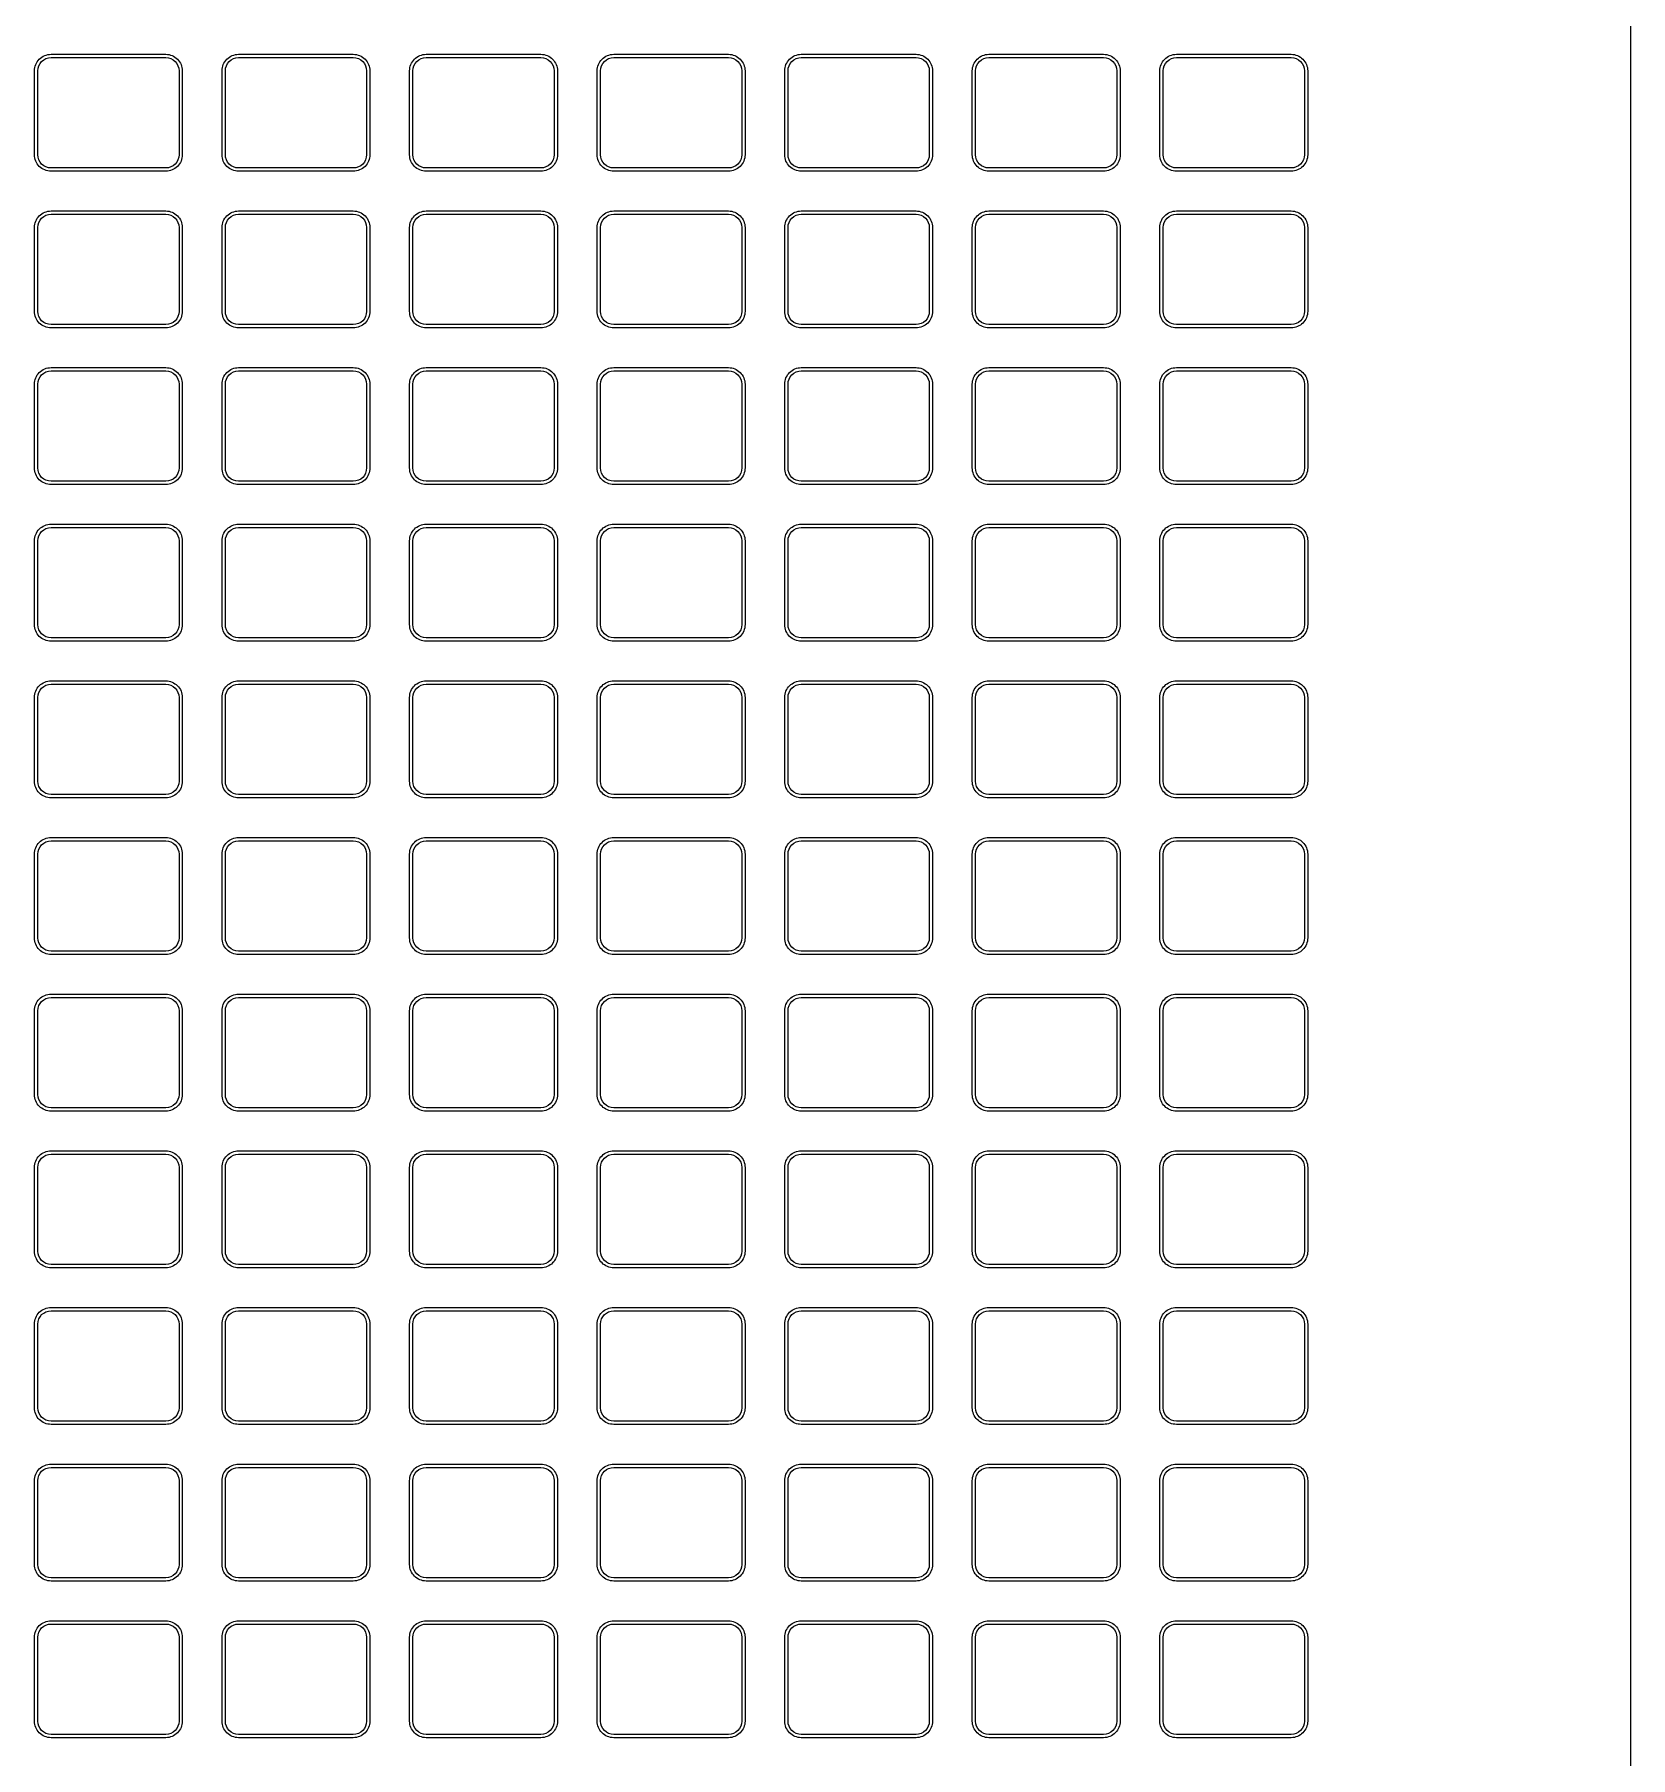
# Model space of a CAD drawing. Extents: x -776 to -647, y 130 to 286.
# Drawn here: x -692.49 to -656.33, y 168.92 to 207.97 of the extents above; entities that cross this region are included whole.
import ezdxf

# ---------------------------------------------------------------- set-up
doc = ezdxf.new("R2010")
doc.units = 0
doc.header["$MEASUREMENT"] = 0
doc.layers.add('1', color=1, linetype='CONTINUOUS')
doc.layers.add('5', color=5, linetype='CONTINUOUS')

msp = doc.modelspace()

# ---------------------------------------------------------------- linework, layer by layer
at = {"layer": '1', "color": 1}
msp.add_line((-656.328, 247.918), (-656.328, 132.512), dxfattribs=at)
at = {"layer": '1'}
for points in [[(-692.118, 207.515), (-689.518, 207.515, -0.414214), (-689.143, 207.14), (-689.143, 205.24, -0.414214), (-689.518, 204.865), (-692.118, 204.865, -0.414214), (-692.493, 205.24), (-692.493, 207.14, -0.414214)], [(-687.868, 207.515), (-685.268, 207.515, -0.414214), (-684.893, 207.14), (-684.893, 205.24, -0.414214), (-685.268, 204.865), (-687.868, 204.865, -0.414214), (-688.243, 205.24), (-688.243, 207.14, -0.414214)], [(-683.618, 207.515), (-681.018, 207.515, -0.414214), (-680.643, 207.14), (-680.643, 205.24, -0.414214), (-681.018, 204.865), (-683.618, 204.865, -0.414214), (-683.993, 205.24), (-683.993, 207.14, -0.414214)], [(-679.368, 207.515), (-676.768, 207.515, -0.414214), (-676.393, 207.14), (-676.393, 205.24, -0.414214), (-676.768, 204.865), (-679.368, 204.865, -0.414214), (-679.743, 205.24), (-679.743, 207.14, -0.414214)], [(-675.118, 207.515), (-672.518, 207.515, -0.414214), (-672.143, 207.14), (-672.143, 205.24, -0.414214), (-672.518, 204.865), (-675.118, 204.865, -0.414214), (-675.493, 205.24), (-675.493, 207.14, -0.414214)], [(-670.868, 207.515), (-668.268, 207.515, -0.414214), (-667.893, 207.14), (-667.893, 205.24, -0.414214), (-668.268, 204.865), (-670.868, 204.865, -0.414214), (-671.243, 205.24), (-671.243, 207.14, -0.414214)], [(-666.618, 207.515), (-664.018, 207.515, -0.414214), (-663.643, 207.14), (-663.643, 205.24, -0.414214), (-664.018, 204.865), (-666.618, 204.865, -0.414214), (-666.993, 205.24), (-666.993, 207.14, -0.414214)], [(-692.118, 203.965), (-689.518, 203.965, -0.414214), (-689.143, 203.59), (-689.143, 201.69, -0.414214), (-689.518, 201.315), (-692.118, 201.315, -0.414214), (-692.493, 201.69), (-692.493, 203.59, -0.414214)], [(-687.868, 203.965), (-685.268, 203.965, -0.414214), (-684.893, 203.59), (-684.893, 201.69, -0.414214), (-685.268, 201.315), (-687.868, 201.315, -0.414214), (-688.243, 201.69), (-688.243, 203.59, -0.414214)], [(-683.618, 203.965), (-681.018, 203.965, -0.414214), (-680.643, 203.59), (-680.643, 201.69, -0.414214), (-681.018, 201.315), (-683.618, 201.315, -0.414214), (-683.993, 201.69), (-683.993, 203.59, -0.414214)], [(-679.368, 203.965), (-676.768, 203.965, -0.414214), (-676.393, 203.59), (-676.393, 201.69, -0.414214), (-676.768, 201.315), (-679.368, 201.315, -0.414214), (-679.743, 201.69), (-679.743, 203.59, -0.414214)], [(-675.118, 203.965), (-672.518, 203.965, -0.414214), (-672.143, 203.59), (-672.143, 201.69, -0.414214), (-672.518, 201.315), (-675.118, 201.315, -0.414214), (-675.493, 201.69), (-675.493, 203.59, -0.414214)], [(-670.868, 203.965), (-668.268, 203.965, -0.414214), (-667.893, 203.59), (-667.893, 201.69, -0.414214), (-668.268, 201.315), (-670.868, 201.315, -0.414214), (-671.243, 201.69), (-671.243, 203.59, -0.414214)], [(-666.618, 203.965), (-664.018, 203.965, -0.414214), (-663.643, 203.59), (-663.643, 201.69, -0.414214), (-664.018, 201.315), (-666.618, 201.315, -0.414214), (-666.993, 201.69), (-666.993, 203.59, -0.414214)], [(-692.118, 200.415), (-689.518, 200.415, -0.414214), (-689.143, 200.04), (-689.143, 198.14, -0.414214), (-689.518, 197.765), (-692.118, 197.765, -0.414214), (-692.493, 198.14), (-692.493, 200.04, -0.414214)], [(-687.868, 200.415), (-685.268, 200.415, -0.414214), (-684.893, 200.04), (-684.893, 198.14, -0.414214), (-685.268, 197.765), (-687.868, 197.765, -0.414214), (-688.243, 198.14), (-688.243, 200.04, -0.414214)], [(-683.618, 200.415), (-681.018, 200.415, -0.414214), (-680.643, 200.04), (-680.643, 198.14, -0.414214), (-681.018, 197.765), (-683.618, 197.765, -0.414214), (-683.993, 198.14), (-683.993, 200.04, -0.414214)], [(-679.368, 200.415), (-676.768, 200.415, -0.414214), (-676.393, 200.04), (-676.393, 198.14, -0.414214), (-676.768, 197.765), (-679.368, 197.765, -0.414214), (-679.743, 198.14), (-679.743, 200.04, -0.414214)], [(-675.118, 200.415), (-672.518, 200.415, -0.414214), (-672.143, 200.04), (-672.143, 198.14, -0.414214), (-672.518, 197.765), (-675.118, 197.765, -0.414214), (-675.493, 198.14), (-675.493, 200.04, -0.414214)], [(-670.868, 200.415), (-668.268, 200.415, -0.414214), (-667.893, 200.04), (-667.893, 198.14, -0.414214), (-668.268, 197.765), (-670.868, 197.765, -0.414214), (-671.243, 198.14), (-671.243, 200.04, -0.414214)], [(-666.618, 200.415), (-664.018, 200.415, -0.414214), (-663.643, 200.04), (-663.643, 198.14, -0.414214), (-664.018, 197.765), (-666.618, 197.765, -0.414214), (-666.993, 198.14), (-666.993, 200.04, -0.414214)], [(-692.118, 196.865), (-689.518, 196.865, -0.414214), (-689.143, 196.49), (-689.143, 194.59, -0.414214), (-689.518, 194.215), (-692.118, 194.215, -0.414214), (-692.493, 194.59), (-692.493, 196.49, -0.414214)], [(-687.868, 196.865), (-685.268, 196.865, -0.414214), (-684.893, 196.49), (-684.893, 194.59, -0.414214), (-685.268, 194.215), (-687.868, 194.215, -0.414214), (-688.243, 194.59), (-688.243, 196.49, -0.414214)], [(-683.618, 196.865), (-681.018, 196.865, -0.414214), (-680.643, 196.49), (-680.643, 194.59, -0.414214), (-681.018, 194.215), (-683.618, 194.215, -0.414214), (-683.993, 194.59), (-683.993, 196.49, -0.414214)], [(-679.368, 196.865), (-676.768, 196.865, -0.414214), (-676.393, 196.49), (-676.393, 194.59, -0.414214), (-676.768, 194.215), (-679.368, 194.215, -0.414214), (-679.743, 194.59), (-679.743, 196.49, -0.414214)], [(-675.118, 196.865), (-672.518, 196.865, -0.414214), (-672.143, 196.49), (-672.143, 194.59, -0.414214), (-672.518, 194.215), (-675.118, 194.215, -0.414214), (-675.493, 194.59), (-675.493, 196.49, -0.414214)], [(-670.868, 196.865), (-668.268, 196.865, -0.414214), (-667.893, 196.49), (-667.893, 194.59, -0.414214), (-668.268, 194.215), (-670.868, 194.215, -0.414214), (-671.243, 194.59), (-671.243, 196.49, -0.414214)], [(-666.618, 196.865), (-664.018, 196.865, -0.414214), (-663.643, 196.49), (-663.643, 194.59, -0.414214), (-664.018, 194.215), (-666.618, 194.215, -0.414214), (-666.993, 194.59), (-666.993, 196.49, -0.414214)], [(-692.118, 193.315), (-689.518, 193.315, -0.414214), (-689.143, 192.94), (-689.143, 191.04, -0.414214), (-689.518, 190.665), (-692.118, 190.665, -0.414214), (-692.493, 191.04), (-692.493, 192.94, -0.414214)], [(-687.868, 193.315), (-685.268, 193.315, -0.414214), (-684.893, 192.94), (-684.893, 191.04, -0.414214), (-685.268, 190.665), (-687.868, 190.665, -0.414214), (-688.243, 191.04), (-688.243, 192.94, -0.414214)], [(-683.618, 193.315), (-681.018, 193.315, -0.414214), (-680.643, 192.94), (-680.643, 191.04, -0.414214), (-681.018, 190.665), (-683.618, 190.665, -0.414214), (-683.993, 191.04), (-683.993, 192.94, -0.414214)], [(-679.368, 193.315), (-676.768, 193.315, -0.414214), (-676.393, 192.94), (-676.393, 191.04, -0.414214), (-676.768, 190.665), (-679.368, 190.665, -0.414214), (-679.743, 191.04), (-679.743, 192.94, -0.414214)], [(-675.118, 193.315), (-672.518, 193.315, -0.414214), (-672.143, 192.94), (-672.143, 191.04, -0.414214), (-672.518, 190.665), (-675.118, 190.665, -0.414214), (-675.493, 191.04), (-675.493, 192.94, -0.414214)], [(-670.868, 193.315), (-668.268, 193.315, -0.414214), (-667.893, 192.94), (-667.893, 191.04, -0.414214), (-668.268, 190.665), (-670.868, 190.665, -0.414214), (-671.243, 191.04), (-671.243, 192.94, -0.414214)], [(-666.618, 193.315), (-664.018, 193.315, -0.414214), (-663.643, 192.94), (-663.643, 191.04, -0.414214), (-664.018, 190.665), (-666.618, 190.665, -0.414214), (-666.993, 191.04), (-666.993, 192.94, -0.414214)], [(-692.118, 189.765), (-689.518, 189.765, -0.414214), (-689.143, 189.39), (-689.143, 187.49, -0.414214), (-689.518, 187.115), (-692.118, 187.115, -0.414214), (-692.493, 187.49), (-692.493, 189.39, -0.414214)], [(-687.868, 189.765), (-685.268, 189.765, -0.414214), (-684.893, 189.39), (-684.893, 187.49, -0.414214), (-685.268, 187.115), (-687.868, 187.115, -0.414214), (-688.243, 187.49), (-688.243, 189.39, -0.414214)], [(-683.618, 189.765), (-681.018, 189.765, -0.414214), (-680.643, 189.39), (-680.643, 187.49, -0.414214), (-681.018, 187.115), (-683.618, 187.115, -0.414214), (-683.993, 187.49), (-683.993, 189.39, -0.414214)], [(-679.368, 189.765), (-676.768, 189.765, -0.414214), (-676.393, 189.39), (-676.393, 187.49, -0.414214), (-676.768, 187.115), (-679.368, 187.115, -0.414214), (-679.743, 187.49), (-679.743, 189.39, -0.414214)], [(-675.118, 189.765), (-672.518, 189.765, -0.414214), (-672.143, 189.39), (-672.143, 187.49, -0.414214), (-672.518, 187.115), (-675.118, 187.115, -0.414214), (-675.493, 187.49), (-675.493, 189.39, -0.414214)], [(-670.868, 189.765), (-668.268, 189.765, -0.414214), (-667.893, 189.39), (-667.893, 187.49, -0.414214), (-668.268, 187.115), (-670.868, 187.115, -0.414214), (-671.243, 187.49), (-671.243, 189.39, -0.414214)], [(-666.618, 189.765), (-664.018, 189.765, -0.414214), (-663.643, 189.39), (-663.643, 187.49, -0.414214), (-664.018, 187.115), (-666.618, 187.115, -0.414214), (-666.993, 187.49), (-666.993, 189.39, -0.414214)], [(-692.118, 186.215), (-689.518, 186.215, -0.414214), (-689.143, 185.84), (-689.143, 183.94, -0.414214), (-689.518, 183.565), (-692.118, 183.565, -0.414214), (-692.493, 183.94), (-692.493, 185.84, -0.414214)], [(-687.868, 186.215), (-685.268, 186.215, -0.414214), (-684.893, 185.84), (-684.893, 183.94, -0.414214), (-685.268, 183.565), (-687.868, 183.565, -0.414214), (-688.243, 183.94), (-688.243, 185.84, -0.414214)], [(-683.618, 186.215), (-681.018, 186.215, -0.414214), (-680.643, 185.84), (-680.643, 183.94, -0.414214), (-681.018, 183.565), (-683.618, 183.565, -0.414214), (-683.993, 183.94), (-683.993, 185.84, -0.414214)], [(-679.368, 186.215), (-676.768, 186.215, -0.414214), (-676.393, 185.84), (-676.393, 183.94, -0.414214), (-676.768, 183.565), (-679.368, 183.565, -0.414214), (-679.743, 183.94), (-679.743, 185.84, -0.414214)], [(-675.118, 186.215), (-672.518, 186.215, -0.414214), (-672.143, 185.84), (-672.143, 183.94, -0.414214), (-672.518, 183.565), (-675.118, 183.565, -0.414214), (-675.493, 183.94), (-675.493, 185.84, -0.414214)], [(-670.868, 186.215), (-668.268, 186.215, -0.414214), (-667.893, 185.84), (-667.893, 183.94, -0.414214), (-668.268, 183.565), (-670.868, 183.565, -0.414214), (-671.243, 183.94), (-671.243, 185.84, -0.414214)], [(-666.618, 186.215), (-664.018, 186.215, -0.414214), (-663.643, 185.84), (-663.643, 183.94, -0.414214), (-664.018, 183.565), (-666.618, 183.565, -0.414214), (-666.993, 183.94), (-666.993, 185.84, -0.414214)], [(-692.118, 182.665), (-689.518, 182.665, -0.414214), (-689.143, 182.29), (-689.143, 180.39, -0.414214), (-689.518, 180.015), (-692.118, 180.015, -0.414214), (-692.493, 180.39), (-692.493, 182.29, -0.414214)], [(-687.868, 182.665), (-685.268, 182.665, -0.414214), (-684.893, 182.29), (-684.893, 180.39, -0.414214), (-685.268, 180.015), (-687.868, 180.015, -0.414214), (-688.243, 180.39), (-688.243, 182.29, -0.414214)], [(-683.618, 182.665), (-681.018, 182.665, -0.414214), (-680.643, 182.29), (-680.643, 180.39, -0.414214), (-681.018, 180.015), (-683.618, 180.015, -0.414214), (-683.993, 180.39), (-683.993, 182.29, -0.414214)], [(-679.368, 182.665), (-676.768, 182.665, -0.414214), (-676.393, 182.29), (-676.393, 180.39, -0.414214), (-676.768, 180.015), (-679.368, 180.015, -0.414214), (-679.743, 180.39), (-679.743, 182.29, -0.414214)], [(-675.118, 182.665), (-672.518, 182.665, -0.414214), (-672.143, 182.29), (-672.143, 180.39, -0.414214), (-672.518, 180.015), (-675.118, 180.015, -0.414214), (-675.493, 180.39), (-675.493, 182.29, -0.414214)], [(-670.868, 182.665), (-668.268, 182.665, -0.414214), (-667.893, 182.29), (-667.893, 180.39, -0.414214), (-668.268, 180.015), (-670.868, 180.015, -0.414214), (-671.243, 180.39), (-671.243, 182.29, -0.414214)], [(-666.618, 182.665), (-664.018, 182.665, -0.414214), (-663.643, 182.29), (-663.643, 180.39, -0.414214), (-664.018, 180.015), (-666.618, 180.015, -0.414214), (-666.993, 180.39), (-666.993, 182.29, -0.414214)], [(-692.118, 179.115), (-689.518, 179.115, -0.414214), (-689.143, 178.74), (-689.143, 176.84, -0.414214), (-689.518, 176.465), (-692.118, 176.465, -0.414214), (-692.493, 176.84), (-692.493, 178.74, -0.414214)], [(-687.868, 179.115), (-685.268, 179.115, -0.414214), (-684.893, 178.74), (-684.893, 176.84, -0.414214), (-685.268, 176.465), (-687.868, 176.465, -0.414214), (-688.243, 176.84), (-688.243, 178.74, -0.414214)], [(-683.618, 179.115), (-681.018, 179.115, -0.414214), (-680.643, 178.74), (-680.643, 176.84, -0.414214), (-681.018, 176.465), (-683.618, 176.465, -0.414214), (-683.993, 176.84), (-683.993, 178.74, -0.414214)], [(-679.368, 179.115), (-676.768, 179.115, -0.414214), (-676.393, 178.74), (-676.393, 176.84, -0.414214), (-676.768, 176.465), (-679.368, 176.465, -0.414214), (-679.743, 176.84), (-679.743, 178.74, -0.414214)], [(-675.118, 179.115), (-672.518, 179.115, -0.414214), (-672.143, 178.74), (-672.143, 176.84, -0.414214), (-672.518, 176.465), (-675.118, 176.465, -0.414214), (-675.493, 176.84), (-675.493, 178.74, -0.414214)], [(-670.868, 179.115), (-668.268, 179.115, -0.414214), (-667.893, 178.74), (-667.893, 176.84, -0.414214), (-668.268, 176.465), (-670.868, 176.465, -0.414214), (-671.243, 176.84), (-671.243, 178.74, -0.414214)], [(-666.618, 179.115), (-664.018, 179.115, -0.414214), (-663.643, 178.74), (-663.643, 176.84, -0.414214), (-664.018, 176.465), (-666.618, 176.465, -0.414214), (-666.993, 176.84), (-666.993, 178.74, -0.414214)], [(-692.118, 175.565), (-689.518, 175.565, -0.414214), (-689.143, 175.19), (-689.143, 173.29, -0.414214), (-689.518, 172.915), (-692.118, 172.915, -0.414214), (-692.493, 173.29), (-692.493, 175.19, -0.414214)], [(-687.868, 175.565), (-685.268, 175.565, -0.414214), (-684.893, 175.19), (-684.893, 173.29, -0.414214), (-685.268, 172.915), (-687.868, 172.915, -0.414214), (-688.243, 173.29), (-688.243, 175.19, -0.414214)], [(-683.618, 175.565), (-681.018, 175.565, -0.414214), (-680.643, 175.19), (-680.643, 173.29, -0.414214), (-681.018, 172.915), (-683.618, 172.915, -0.414214), (-683.993, 173.29), (-683.993, 175.19, -0.414214)], [(-679.368, 175.565), (-676.768, 175.565, -0.414214), (-676.393, 175.19), (-676.393, 173.29, -0.414214), (-676.768, 172.915), (-679.368, 172.915, -0.414214), (-679.743, 173.29), (-679.743, 175.19, -0.414214)], [(-675.118, 175.565), (-672.518, 175.565, -0.414214), (-672.143, 175.19), (-672.143, 173.29, -0.414214), (-672.518, 172.915), (-675.118, 172.915, -0.414214), (-675.493, 173.29), (-675.493, 175.19, -0.414214)], [(-670.868, 175.565), (-668.268, 175.565, -0.414214), (-667.893, 175.19), (-667.893, 173.29, -0.414214), (-668.268, 172.915), (-670.868, 172.915, -0.414214), (-671.243, 173.29), (-671.243, 175.19, -0.414214)], [(-666.618, 175.565), (-664.018, 175.565, -0.414214), (-663.643, 175.19), (-663.643, 173.29, -0.414214), (-664.018, 172.915), (-666.618, 172.915, -0.414214), (-666.993, 173.29), (-666.993, 175.19, -0.414214)], [(-692.118, 172.015), (-689.518, 172.015, -0.414214), (-689.143, 171.64), (-689.143, 169.74, -0.414214), (-689.518, 169.365), (-692.118, 169.365, -0.414214), (-692.493, 169.74), (-692.493, 171.64, -0.414214)], [(-687.868, 172.015), (-685.268, 172.015, -0.414214), (-684.893, 171.64), (-684.893, 169.74, -0.414214), (-685.268, 169.365), (-687.868, 169.365, -0.414214), (-688.243, 169.74), (-688.243, 171.64, -0.414214)], [(-683.618, 172.015), (-681.018, 172.015, -0.414214), (-680.643, 171.64), (-680.643, 169.74, -0.414214), (-681.018, 169.365), (-683.618, 169.365, -0.414214), (-683.993, 169.74), (-683.993, 171.64, -0.414214)], [(-679.368, 172.015), (-676.768, 172.015, -0.414214), (-676.393, 171.64), (-676.393, 169.74, -0.414214), (-676.768, 169.365), (-679.368, 169.365, -0.414214), (-679.743, 169.74), (-679.743, 171.64, -0.414214)], [(-675.118, 172.015), (-672.518, 172.015, -0.414214), (-672.143, 171.64), (-672.143, 169.74, -0.414214), (-672.518, 169.365), (-675.118, 169.365, -0.414214), (-675.493, 169.74), (-675.493, 171.64, -0.414214)], [(-670.868, 172.015), (-668.268, 172.015, -0.414214), (-667.893, 171.64), (-667.893, 169.74, -0.414214), (-668.268, 169.365), (-670.868, 169.365, -0.414214), (-671.243, 169.74), (-671.243, 171.64, -0.414214)], [(-666.618, 172.015), (-664.018, 172.015, -0.414214), (-663.643, 171.64), (-663.643, 169.74, -0.414214), (-664.018, 169.365), (-666.618, 169.365, -0.414214), (-666.993, 169.74), (-666.993, 171.64, -0.414214)]]:
    msp.add_lwpolyline(points, format="xyb", close=True, dxfattribs=at)
at = {"layer": '5'}
for points in [[(-692.118, 207.44), (-689.518, 207.44, -0.414214), (-689.218, 207.14), (-689.218, 205.24, -0.414214), (-689.518, 204.94), (-692.118, 204.94, -0.414214), (-692.418, 205.24), (-692.418, 207.14, -0.414214)], [(-687.868, 207.44), (-685.268, 207.44, -0.414214), (-684.968, 207.14), (-684.968, 205.24, -0.414214), (-685.268, 204.94), (-687.868, 204.94, -0.414214), (-688.168, 205.24), (-688.168, 207.14, -0.414214)], [(-683.618, 207.44), (-681.018, 207.44, -0.414214), (-680.718, 207.14), (-680.718, 205.24, -0.414214), (-681.018, 204.94), (-683.618, 204.94, -0.414214), (-683.918, 205.24), (-683.918, 207.14, -0.414214)], [(-679.368, 207.44), (-676.768, 207.44, -0.414214), (-676.468, 207.14), (-676.468, 205.24, -0.414214), (-676.768, 204.94), (-679.368, 204.94, -0.414214), (-679.668, 205.24), (-679.668, 207.14, -0.414214)], [(-675.118, 207.44), (-672.518, 207.44, -0.414214), (-672.218, 207.14), (-672.218, 205.24, -0.414214), (-672.518, 204.94), (-675.118, 204.94, -0.414214), (-675.418, 205.24), (-675.418, 207.14, -0.414214)], [(-670.868, 207.44), (-668.268, 207.44, -0.414214), (-667.968, 207.14), (-667.968, 205.24, -0.414214), (-668.268, 204.94), (-670.868, 204.94, -0.414214), (-671.168, 205.24), (-671.168, 207.14, -0.414214)], [(-666.618, 207.44), (-664.018, 207.44, -0.414214), (-663.718, 207.14), (-663.718, 205.24, -0.414214), (-664.018, 204.94), (-666.618, 204.94, -0.414214), (-666.918, 205.24), (-666.918, 207.14, -0.414214)], [(-692.118, 203.89), (-689.518, 203.89, -0.414214), (-689.218, 203.59), (-689.218, 201.69, -0.414214), (-689.518, 201.39), (-692.118, 201.39, -0.414214), (-692.418, 201.69), (-692.418, 203.59, -0.414214)], [(-687.868, 203.89), (-685.268, 203.89, -0.414214), (-684.968, 203.59), (-684.968, 201.69, -0.414214), (-685.268, 201.39), (-687.868, 201.39, -0.414214), (-688.168, 201.69), (-688.168, 203.59, -0.414214)], [(-683.618, 203.89), (-681.018, 203.89, -0.414214), (-680.718, 203.59), (-680.718, 201.69, -0.414214), (-681.018, 201.39), (-683.618, 201.39, -0.414214), (-683.918, 201.69), (-683.918, 203.59, -0.414214)], [(-679.368, 203.89), (-676.768, 203.89, -0.414214), (-676.468, 203.59), (-676.468, 201.69, -0.414214), (-676.768, 201.39), (-679.368, 201.39, -0.414214), (-679.668, 201.69), (-679.668, 203.59, -0.414214)], [(-675.118, 203.89), (-672.518, 203.89, -0.414214), (-672.218, 203.59), (-672.218, 201.69, -0.414214), (-672.518, 201.39), (-675.118, 201.39, -0.414214), (-675.418, 201.69), (-675.418, 203.59, -0.414214)], [(-670.868, 203.89), (-668.268, 203.89, -0.414214), (-667.968, 203.59), (-667.968, 201.69, -0.414214), (-668.268, 201.39), (-670.868, 201.39, -0.414214), (-671.168, 201.69), (-671.168, 203.59, -0.414214)], [(-666.618, 203.89), (-664.018, 203.89, -0.414214), (-663.718, 203.59), (-663.718, 201.69, -0.414214), (-664.018, 201.39), (-666.618, 201.39, -0.414214), (-666.918, 201.69), (-666.918, 203.59, -0.414214)], [(-692.118, 200.34), (-689.518, 200.34, -0.414214), (-689.218, 200.04), (-689.218, 198.14, -0.414214), (-689.518, 197.84), (-692.118, 197.84, -0.414214), (-692.418, 198.14), (-692.418, 200.04, -0.414214)], [(-687.868, 200.34), (-685.268, 200.34, -0.414214), (-684.968, 200.04), (-684.968, 198.14, -0.414214), (-685.268, 197.84), (-687.868, 197.84, -0.414214), (-688.168, 198.14), (-688.168, 200.04, -0.414214)], [(-683.618, 200.34), (-681.018, 200.34, -0.414214), (-680.718, 200.04), (-680.718, 198.14, -0.414214), (-681.018, 197.84), (-683.618, 197.84, -0.414214), (-683.918, 198.14), (-683.918, 200.04, -0.414214)], [(-679.368, 200.34), (-676.768, 200.34, -0.414214), (-676.468, 200.04), (-676.468, 198.14, -0.414214), (-676.768, 197.84), (-679.368, 197.84, -0.414214), (-679.668, 198.14), (-679.668, 200.04, -0.414214)], [(-675.118, 200.34), (-672.518, 200.34, -0.414214), (-672.218, 200.04), (-672.218, 198.14, -0.414214), (-672.518, 197.84), (-675.118, 197.84, -0.414214), (-675.418, 198.14), (-675.418, 200.04, -0.414214)], [(-670.868, 200.34), (-668.268, 200.34, -0.414214), (-667.968, 200.04), (-667.968, 198.14, -0.414214), (-668.268, 197.84), (-670.868, 197.84, -0.414214), (-671.168, 198.14), (-671.168, 200.04, -0.414214)], [(-666.618, 200.34), (-664.018, 200.34, -0.414214), (-663.718, 200.04), (-663.718, 198.14, -0.414214), (-664.018, 197.84), (-666.618, 197.84, -0.414214), (-666.918, 198.14), (-666.918, 200.04, -0.414214)], [(-692.118, 196.79), (-689.518, 196.79, -0.414214), (-689.218, 196.49), (-689.218, 194.59, -0.414214), (-689.518, 194.29), (-692.118, 194.29, -0.414214), (-692.418, 194.59), (-692.418, 196.49, -0.414214)], [(-687.868, 196.79), (-685.268, 196.79, -0.414214), (-684.968, 196.49), (-684.968, 194.59, -0.414214), (-685.268, 194.29), (-687.868, 194.29, -0.414214), (-688.168, 194.59), (-688.168, 196.49, -0.414214)], [(-683.618, 196.79), (-681.018, 196.79, -0.414214), (-680.718, 196.49), (-680.718, 194.59, -0.414214), (-681.018, 194.29), (-683.618, 194.29, -0.414214), (-683.918, 194.59), (-683.918, 196.49, -0.414214)], [(-679.368, 196.79), (-676.768, 196.79, -0.414214), (-676.468, 196.49), (-676.468, 194.59, -0.414214), (-676.768, 194.29), (-679.368, 194.29, -0.414214), (-679.668, 194.59), (-679.668, 196.49, -0.414214)], [(-675.118, 196.79), (-672.518, 196.79, -0.414214), (-672.218, 196.49), (-672.218, 194.59, -0.414214), (-672.518, 194.29), (-675.118, 194.29, -0.414214), (-675.418, 194.59), (-675.418, 196.49, -0.414214)], [(-670.868, 196.79), (-668.268, 196.79, -0.414214), (-667.968, 196.49), (-667.968, 194.59, -0.414214), (-668.268, 194.29), (-670.868, 194.29, -0.414214), (-671.168, 194.59), (-671.168, 196.49, -0.414214)], [(-666.618, 196.79), (-664.018, 196.79, -0.414214), (-663.718, 196.49), (-663.718, 194.59, -0.414214), (-664.018, 194.29), (-666.618, 194.29, -0.414214), (-666.918, 194.59), (-666.918, 196.49, -0.414214)], [(-692.118, 193.24), (-689.518, 193.24, -0.414214), (-689.218, 192.94), (-689.218, 191.04, -0.414214), (-689.518, 190.74), (-692.118, 190.74, -0.414214), (-692.418, 191.04), (-692.418, 192.94, -0.414214)], [(-687.868, 193.24), (-685.268, 193.24, -0.414214), (-684.968, 192.94), (-684.968, 191.04, -0.414214), (-685.268, 190.74), (-687.868, 190.74, -0.414214), (-688.168, 191.04), (-688.168, 192.94, -0.414214)], [(-683.618, 193.24), (-681.018, 193.24, -0.414214), (-680.718, 192.94), (-680.718, 191.04, -0.414214), (-681.018, 190.74), (-683.618, 190.74, -0.414214), (-683.918, 191.04), (-683.918, 192.94, -0.414214)], [(-679.368, 193.24), (-676.768, 193.24, -0.414214), (-676.468, 192.94), (-676.468, 191.04, -0.414214), (-676.768, 190.74), (-679.368, 190.74, -0.414214), (-679.668, 191.04), (-679.668, 192.94, -0.414214)], [(-675.118, 193.24), (-672.518, 193.24, -0.414214), (-672.218, 192.94), (-672.218, 191.04, -0.414214), (-672.518, 190.74), (-675.118, 190.74, -0.414214), (-675.418, 191.04), (-675.418, 192.94, -0.414214)], [(-670.868, 193.24), (-668.268, 193.24, -0.414214), (-667.968, 192.94), (-667.968, 191.04, -0.414214), (-668.268, 190.74), (-670.868, 190.74, -0.414214), (-671.168, 191.04), (-671.168, 192.94, -0.414214)], [(-666.618, 193.24), (-664.018, 193.24, -0.414214), (-663.718, 192.94), (-663.718, 191.04, -0.414214), (-664.018, 190.74), (-666.618, 190.74, -0.414214), (-666.918, 191.04), (-666.918, 192.94, -0.414214)], [(-692.118, 189.69), (-689.518, 189.69, -0.414214), (-689.218, 189.39), (-689.218, 187.49, -0.414214), (-689.518, 187.19), (-692.118, 187.19, -0.414214), (-692.418, 187.49), (-692.418, 189.39, -0.414214)], [(-687.868, 189.69), (-685.268, 189.69, -0.414214), (-684.968, 189.39), (-684.968, 187.49, -0.414214), (-685.268, 187.19), (-687.868, 187.19, -0.414214), (-688.168, 187.49), (-688.168, 189.39, -0.414214)], [(-683.618, 189.69), (-681.018, 189.69, -0.414214), (-680.718, 189.39), (-680.718, 187.49, -0.414214), (-681.018, 187.19), (-683.618, 187.19, -0.414214), (-683.918, 187.49), (-683.918, 189.39, -0.414214)], [(-679.368, 189.69), (-676.768, 189.69, -0.414214), (-676.468, 189.39), (-676.468, 187.49, -0.414214), (-676.768, 187.19), (-679.368, 187.19, -0.414214), (-679.668, 187.49), (-679.668, 189.39, -0.414214)], [(-675.118, 189.69), (-672.518, 189.69, -0.414214), (-672.218, 189.39), (-672.218, 187.49, -0.414214), (-672.518, 187.19), (-675.118, 187.19, -0.414214), (-675.418, 187.49), (-675.418, 189.39, -0.414214)], [(-670.868, 189.69), (-668.268, 189.69, -0.414214), (-667.968, 189.39), (-667.968, 187.49, -0.414214), (-668.268, 187.19), (-670.868, 187.19, -0.414214), (-671.168, 187.49), (-671.168, 189.39, -0.414214)], [(-666.618, 189.69), (-664.018, 189.69, -0.414214), (-663.718, 189.39), (-663.718, 187.49, -0.414214), (-664.018, 187.19), (-666.618, 187.19, -0.414214), (-666.918, 187.49), (-666.918, 189.39, -0.414214)], [(-692.118, 186.14), (-689.518, 186.14, -0.414214), (-689.218, 185.84), (-689.218, 183.94, -0.414214), (-689.518, 183.64), (-692.118, 183.64, -0.414214), (-692.418, 183.94), (-692.418, 185.84, -0.414214)], [(-687.868, 186.14), (-685.268, 186.14, -0.414214), (-684.968, 185.84), (-684.968, 183.94, -0.414214), (-685.268, 183.64), (-687.868, 183.64, -0.414214), (-688.168, 183.94), (-688.168, 185.84, -0.414214)], [(-683.618, 186.14), (-681.018, 186.14, -0.414214), (-680.718, 185.84), (-680.718, 183.94, -0.414214), (-681.018, 183.64), (-683.618, 183.64, -0.414214), (-683.918, 183.94), (-683.918, 185.84, -0.414214)], [(-679.368, 186.14), (-676.768, 186.14, -0.414214), (-676.468, 185.84), (-676.468, 183.94, -0.414214), (-676.768, 183.64), (-679.368, 183.64, -0.414214), (-679.668, 183.94), (-679.668, 185.84, -0.414214)], [(-675.118, 186.14), (-672.518, 186.14, -0.414214), (-672.218, 185.84), (-672.218, 183.94, -0.414214), (-672.518, 183.64), (-675.118, 183.64, -0.414214), (-675.418, 183.94), (-675.418, 185.84, -0.414214)], [(-670.868, 186.14), (-668.268, 186.14, -0.414214), (-667.968, 185.84), (-667.968, 183.94, -0.414214), (-668.268, 183.64), (-670.868, 183.64, -0.414214), (-671.168, 183.94), (-671.168, 185.84, -0.414214)], [(-666.618, 186.14), (-664.018, 186.14, -0.414214), (-663.718, 185.84), (-663.718, 183.94, -0.414214), (-664.018, 183.64), (-666.618, 183.64, -0.414214), (-666.918, 183.94), (-666.918, 185.84, -0.414214)], [(-692.118, 182.59), (-689.518, 182.59, -0.414214), (-689.218, 182.29), (-689.218, 180.39, -0.414214), (-689.518, 180.09), (-692.118, 180.09, -0.414214), (-692.418, 180.39), (-692.418, 182.29, -0.414214)], [(-687.868, 182.59), (-685.268, 182.59, -0.414214), (-684.968, 182.29), (-684.968, 180.39, -0.414214), (-685.268, 180.09), (-687.868, 180.09, -0.414214), (-688.168, 180.39), (-688.168, 182.29, -0.414214)], [(-683.618, 182.59), (-681.018, 182.59, -0.414214), (-680.718, 182.29), (-680.718, 180.39, -0.414214), (-681.018, 180.09), (-683.618, 180.09, -0.414214), (-683.918, 180.39), (-683.918, 182.29, -0.414214)], [(-679.368, 182.59), (-676.768, 182.59, -0.414214), (-676.468, 182.29), (-676.468, 180.39, -0.414214), (-676.768, 180.09), (-679.368, 180.09, -0.414214), (-679.668, 180.39), (-679.668, 182.29, -0.414214)], [(-675.118, 182.59), (-672.518, 182.59, -0.414214), (-672.218, 182.29), (-672.218, 180.39, -0.414214), (-672.518, 180.09), (-675.118, 180.09, -0.414214), (-675.418, 180.39), (-675.418, 182.29, -0.414214)], [(-670.868, 182.59), (-668.268, 182.59, -0.414214), (-667.968, 182.29), (-667.968, 180.39, -0.414214), (-668.268, 180.09), (-670.868, 180.09, -0.414214), (-671.168, 180.39), (-671.168, 182.29, -0.414214)], [(-666.618, 182.59), (-664.018, 182.59, -0.414214), (-663.718, 182.29), (-663.718, 180.39, -0.414214), (-664.018, 180.09), (-666.618, 180.09, -0.414214), (-666.918, 180.39), (-666.918, 182.29, -0.414214)], [(-692.118, 179.04), (-689.518, 179.04, -0.414214), (-689.218, 178.74), (-689.218, 176.84, -0.414214), (-689.518, 176.54), (-692.118, 176.54, -0.414214), (-692.418, 176.84), (-692.418, 178.74, -0.414214)], [(-687.868, 179.04), (-685.268, 179.04, -0.414214), (-684.968, 178.74), (-684.968, 176.84, -0.414214), (-685.268, 176.54), (-687.868, 176.54, -0.414214), (-688.168, 176.84), (-688.168, 178.74, -0.414214)], [(-683.618, 179.04), (-681.018, 179.04, -0.414214), (-680.718, 178.74), (-680.718, 176.84, -0.414214), (-681.018, 176.54), (-683.618, 176.54, -0.414214), (-683.918, 176.84), (-683.918, 178.74, -0.414214)], [(-679.368, 179.04), (-676.768, 179.04, -0.414214), (-676.468, 178.74), (-676.468, 176.84, -0.414214), (-676.768, 176.54), (-679.368, 176.54, -0.414214), (-679.668, 176.84), (-679.668, 178.74, -0.414214)], [(-675.118, 179.04), (-672.518, 179.04, -0.414214), (-672.218, 178.74), (-672.218, 176.84, -0.414214), (-672.518, 176.54), (-675.118, 176.54, -0.414214), (-675.418, 176.84), (-675.418, 178.74, -0.414214)], [(-670.868, 179.04), (-668.268, 179.04, -0.414214), (-667.968, 178.74), (-667.968, 176.84, -0.414214), (-668.268, 176.54), (-670.868, 176.54, -0.414214), (-671.168, 176.84), (-671.168, 178.74, -0.414214)], [(-666.618, 179.04), (-664.018, 179.04, -0.414214), (-663.718, 178.74), (-663.718, 176.84, -0.414214), (-664.018, 176.54), (-666.618, 176.54, -0.414214), (-666.918, 176.84), (-666.918, 178.74, -0.414214)], [(-692.118, 175.49), (-689.518, 175.49, -0.414214), (-689.218, 175.19), (-689.218, 173.29, -0.414214), (-689.518, 172.99), (-692.118, 172.99, -0.414214), (-692.418, 173.29), (-692.418, 175.19, -0.414214)], [(-687.868, 175.49), (-685.268, 175.49, -0.414214), (-684.968, 175.19), (-684.968, 173.29, -0.414214), (-685.268, 172.99), (-687.868, 172.99, -0.414214), (-688.168, 173.29), (-688.168, 175.19, -0.414214)], [(-683.618, 175.49), (-681.018, 175.49, -0.414214), (-680.718, 175.19), (-680.718, 173.29, -0.414214), (-681.018, 172.99), (-683.618, 172.99, -0.414214), (-683.918, 173.29), (-683.918, 175.19, -0.414214)], [(-679.368, 175.49), (-676.768, 175.49, -0.414214), (-676.468, 175.19), (-676.468, 173.29, -0.414214), (-676.768, 172.99), (-679.368, 172.99, -0.414214), (-679.668, 173.29), (-679.668, 175.19, -0.414214)], [(-675.118, 175.49), (-672.518, 175.49, -0.414214), (-672.218, 175.19), (-672.218, 173.29, -0.414214), (-672.518, 172.99), (-675.118, 172.99, -0.414214), (-675.418, 173.29), (-675.418, 175.19, -0.414214)], [(-670.868, 175.49), (-668.268, 175.49, -0.414214), (-667.968, 175.19), (-667.968, 173.29, -0.414214), (-668.268, 172.99), (-670.868, 172.99, -0.414214), (-671.168, 173.29), (-671.168, 175.19, -0.414214)], [(-666.618, 175.49), (-664.018, 175.49, -0.414214), (-663.718, 175.19), (-663.718, 173.29, -0.414214), (-664.018, 172.99), (-666.618, 172.99, -0.414214), (-666.918, 173.29), (-666.918, 175.19, -0.414214)], [(-692.118, 171.94), (-689.518, 171.94, -0.414214), (-689.218, 171.64), (-689.218, 169.74, -0.414214), (-689.518, 169.44), (-692.118, 169.44, -0.414214), (-692.418, 169.74), (-692.418, 171.64, -0.414214)], [(-687.868, 171.94), (-685.268, 171.94, -0.414214), (-684.968, 171.64), (-684.968, 169.74, -0.414214), (-685.268, 169.44), (-687.868, 169.44, -0.414214), (-688.168, 169.74), (-688.168, 171.64, -0.414214)], [(-683.618, 171.94), (-681.018, 171.94, -0.414214), (-680.718, 171.64), (-680.718, 169.74, -0.414214), (-681.018, 169.44), (-683.618, 169.44, -0.414214), (-683.918, 169.74), (-683.918, 171.64, -0.414214)], [(-679.368, 171.94), (-676.768, 171.94, -0.414214), (-676.468, 171.64), (-676.468, 169.74, -0.414214), (-676.768, 169.44), (-679.368, 169.44, -0.414214), (-679.668, 169.74), (-679.668, 171.64, -0.414214)], [(-675.118, 171.94), (-672.518, 171.94, -0.414214), (-672.218, 171.64), (-672.218, 169.74, -0.414214), (-672.518, 169.44), (-675.118, 169.44, -0.414214), (-675.418, 169.74), (-675.418, 171.64, -0.414214)], [(-670.868, 171.94), (-668.268, 171.94, -0.414214), (-667.968, 171.64), (-667.968, 169.74, -0.414214), (-668.268, 169.44), (-670.868, 169.44, -0.414214), (-671.168, 169.74), (-671.168, 171.64, -0.414214)], [(-666.618, 171.94), (-664.018, 171.94, -0.414214), (-663.718, 171.64), (-663.718, 169.74, -0.414214), (-664.018, 169.44), (-666.618, 169.44, -0.414214), (-666.918, 169.74), (-666.918, 171.64, -0.414214)]]:
    msp.add_lwpolyline(points, format="xyb", close=True, dxfattribs=at)

doc.saveas('drawing.dxf')
